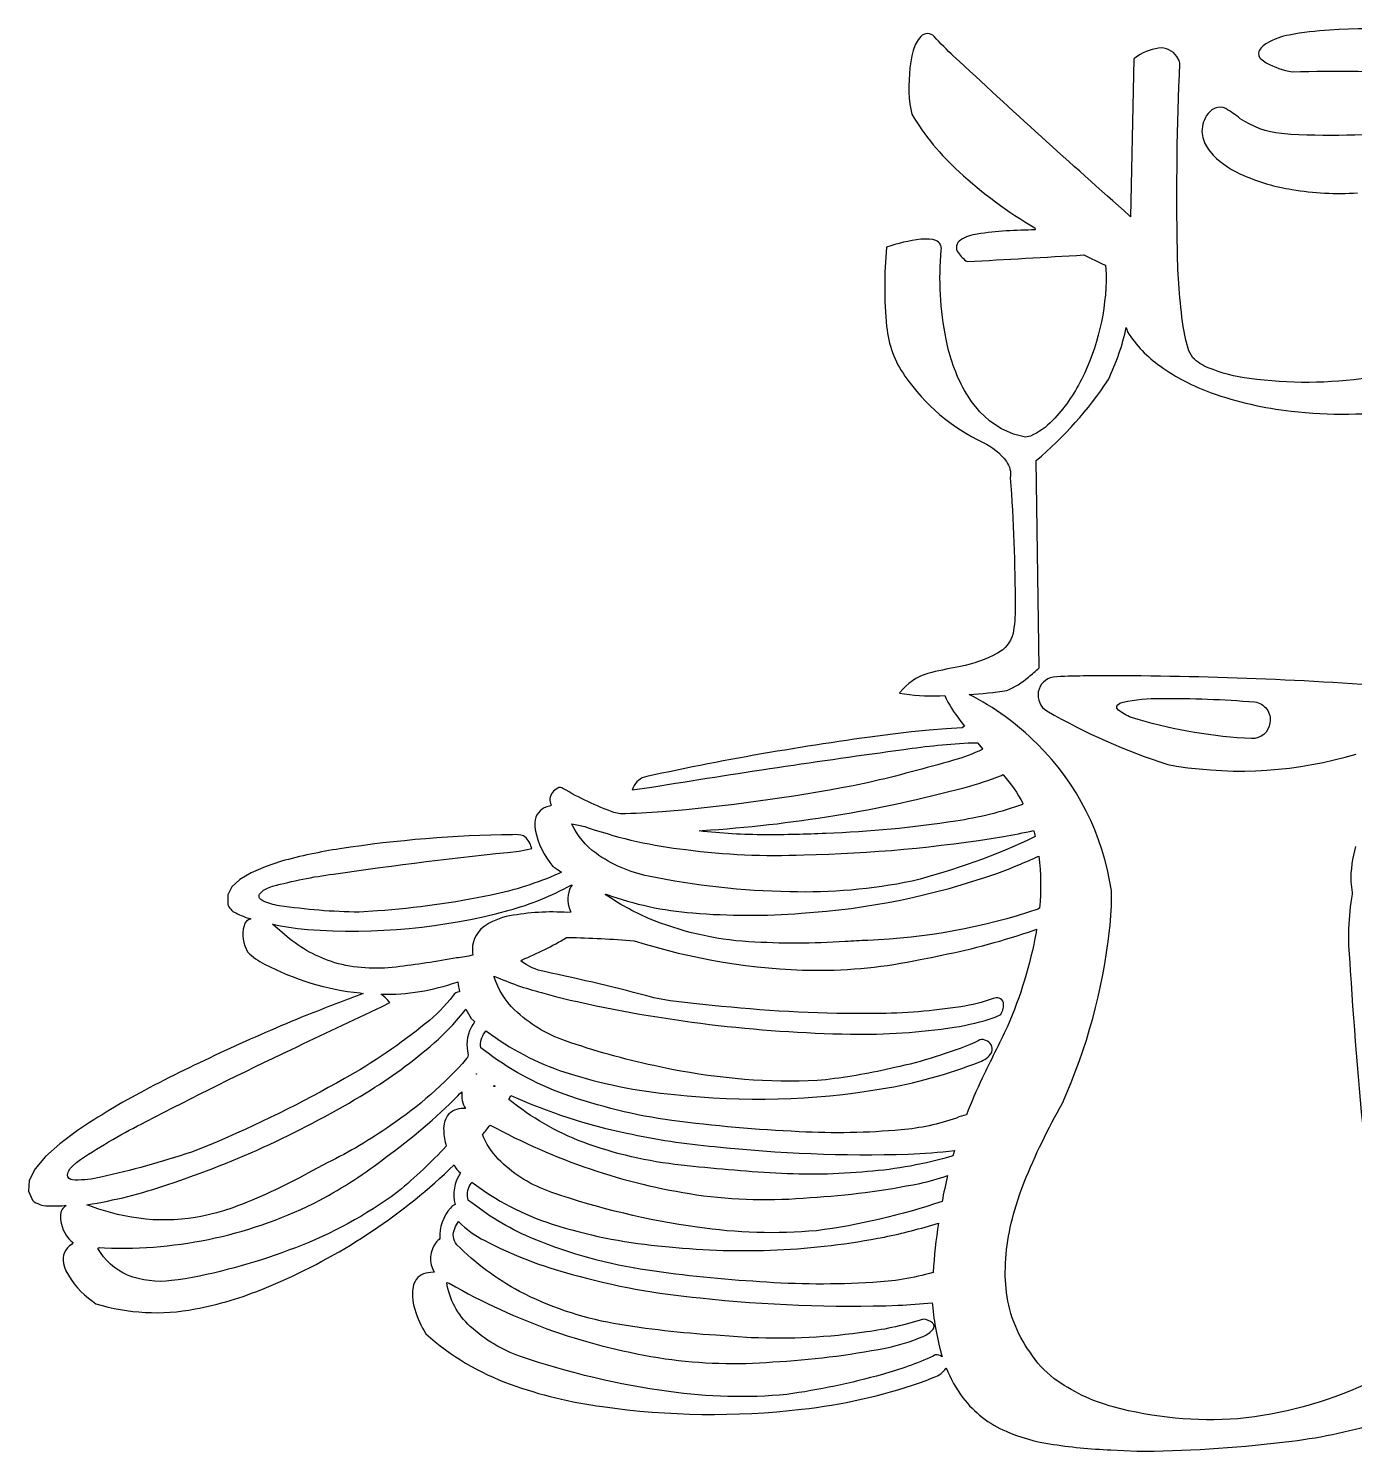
# Model space of a CAD drawing. Extents: x 0.7 to 36.7, y 0.2 to 19.1.
# Drawn here: x 0.7 to 14.09, y 0.93 to 15.29 of the extents above; entities that cross this region are included whole.
import ezdxf

# ---------------------------------------------------------------- set-up
doc = ezdxf.new("R2010")
doc.units = 0
doc.linetypes.add('0', pattern=[0])
doc.layers.add('1', color=7, linetype='0')

msp = doc.modelspace()

# ---------------------------------------------------------------- linework, layer by layer
at = {"layer": '1'}
for points in [[(14.228844, 11.764465, -0.069933), (13.026306, 11.756973, -0.06198), (12.608353, 11.866318, -0.091467), (12.453873, 11.967072), (12.415283, 12.03801), (12.382973, 12.144714), (12.356445, 12.282562, -0.029332), (12.298561, 13.05278, -0.016323), (12.324425, 14.941696), (12.317474, 14.967178), (12.293556, 15.007202, 0.280685), (12.109169, 15.092728, 0.12644), (11.867607, 14.990479), (11.86042, 14.985046), (11.859856, 14.980042), (11.826744, 13.3909), (11.816124, 13.400009, -0.006138), (10.038734, 15.012253, -0.026044), (9.843628, 15.209091, 0.440409), (9.706177, 15.208496, 0.12511), (9.630684, 15.067917), (9.616592, 15.01413, 0.070872), (9.595558, 14.52565), (9.616646, 14.426483, 0.075435), (10.095444, 13.842117, 0.050101), (10.858589, 13.277237), (10.863602, 13.25737, 0.033821), (10.277626, 13.215897, 0.105034), (10.107681, 13.154922, 0.44805), (10.085106, 13.028107, 0.094906), (10.175255, 12.937668, 0.000153), (11.353989, 13.005066, 0.008831), (11.573479, 12.90062), (11.579491, 12.809555, -0.117584), (11.329216, 11.746155, -0.075623), (11.037971, 11.333832, -0.105702), (10.813873, 11.177155), (10.765915, 11.16478), (10.64315, 11.196304), (10.515404, 11.254608), (10.402847, 11.330185), (10.304558, 11.420776), (10.219627, 11.52417), (10.14711, 11.638092, -0.075596), (9.962753, 12.154251, -0.072217), (9.913658, 13.055618, 0.375721), (9.8591, 13.15007), (9.82766, 13.1595), (9.791283, 13.164444), (9.751038, 13.165451), (9.708015, 13.163116, 0.053327), (9.36087, 13.082703, 0.047431), (9.362617, 12.281586, 0.133274), (9.547707, 11.782043, 0.134), (10.336098, 11.112869, -0.128327), (10.572014, 10.919235, -0.200194), (10.611458, 10.7565, -0.017383), (10.659836, 9.448883, -0.049398), (10.637932, 9.175308, -0.196271), (10.483002, 8.984451, -0.081228), (10.107239, 8.852615, 0.002542), (9.8181, 8.792038), (9.77787, 8.77951, 0.153706), (9.496361, 8.589127), (9.491852, 8.582443, 0.051035), (9.899406, 8.555832), (9.948601, 8.556717, 0.061714), (10.102776, 8.310272), (10.125435, 8.2798), (10.148361, 8.249542), (10.125664, 8.231247), (9.965111, 8.221832), (9.793617, 8.20787), (9.613274, 8.189941), (9.426147, 8.168549, 0.022151), (6.939354, 7.739594, 0.260957), (6.802994, 7.628845), (6.79187, 7.607498), (6.991653, 7.633499, -0.006811), (9.534622, 8.013672, -0.024044), (10.228546, 8.081284), (10.279442, 8.079681), (10.283524, 8.076324), (10.329445, 8.0186), (10.32827, 8.013809, -0.050636), (10.039055, 7.905594, -0.012945), (9.181038, 7.679581), (9.024689, 7.64711, -0.025947), (7.097282, 7.383301, -0.013693), (6.673843, 7.363373), (6.608398, 7.378204, -0.048309), (6.094063, 7.620056, 0.3505), (6.04055, 7.621536, 0.234984), (5.959999, 7.516235, 0.150993), (5.975929, 7.454575), (5.972824, 7.444641), (5.93029, 7.433853, 0.320631), (5.811371, 7.277496), (5.810532, 7.240646), (5.814049, 7.201981, 0.128808), (5.992714, 6.832077, 0.004189), (6.080551, 6.77626), (6.05246, 6.761124, -0.053579), (5.367828, 6.54451, -0.035033), (4.221603, 6.384003), (4.036102, 6.371002, -0.033399), (3.228539, 6.436737, -0.073828), (3.062195, 6.485641), (3.04184, 6.499435, -0.472801), (3.036247, 6.561005, -0.131174), (3.110344, 6.613815), (3.162109, 6.63266, -0.033163), (3.776329, 6.756241, -0.010837), (5.650429, 6.987244), (5.781174, 7.013077), (5.769913, 7.039474, 0.170102), (5.696785, 7.140442, 0.110271), (5.582703, 7.153015, 0.034887), (3.841728, 7.01152, 0.028603), (3.250282, 6.884766), (3.085159, 6.830612), (2.943802, 6.769943), (2.830879, 6.702438), (2.751038, 6.627747), (2.708946, 6.545532), (2.709259, 6.45546, 0.232693), (2.789063, 6.363525, 0.05625), (2.942696, 6.303909, 0.317826), (2.873253, 6.234116, 0.204733), (2.909752, 5.970123, 0.084909), (3.081093, 5.848175, 0.096626), (4.045395, 5.556107), (4.077278, 5.550659, 0.004091), (3.506844, 5.331345, 0.02393), (1.86673, 4.572144, 0.027193), (1.191216, 4.166672), (1.013275, 4.03334), (0.868881, 3.903748), (0.763939, 3.779602), (0.704422, 3.662628), (0.696259, 3.554504), (0.738495, 3.465103), (0.745445, 3.456573), (0.753845, 3.448715, 0.151931), (0.911697, 3.40686, 0.023622), (1.077133, 3.411057, 0.279324), (1.019913, 3.305328, 0.211918), (1.128784, 3.050034), (1.147591, 3.036652), (1.132271, 3.018143, 0.328889), (1.05101, 2.826797), (1.060623, 2.789474), (1.07534, 2.751526, 0.121843), (1.343773, 2.443573), (1.378288, 2.419724, 0.122737), (2.379379, 2.366562, 0.053053), (3.077423, 2.574509), (3.2416, 2.644333, 0.088814), (4.994499, 3.819901, 0.136253), (5.060555, 3.739487, 0.22262), (5.005005, 3.421036, 0.185598), (4.9599, 3.385178, 0.209301), (4.852089, 3.077591), (4.844688, 3.066025), (4.830185, 3.055862), (4.816864, 3.043564, 0.313947), (4.793213, 2.736511), (4.756493, 2.733215, 0.27319), (4.599846, 2.644989), (4.586235, 2.61264, 0.139347), (4.597137, 2.364624, 0.074132), (4.708618, 2.115097, 0.094718), (5.561668, 1.606979, 0.053569), (6.492958, 1.380936, 0.064005), (8.503784, 1.353729, 0.054103), (9.695145, 1.621201), (9.762383, 1.645935), (9.815765, 1.66687), (9.842979, 1.678116, 0.159349), (9.960884, 1.765884), (9.963722, 1.771332, 0.061596), (10.133347, 1.469299, 0.128708), (10.568008, 1.131607, 0.061903), (11.006554, 1.00531, 0.030108), (11.627686, 0.944733), (11.888931, 0.930603, 0.029065), (11.969879, 0.931458, 0.028244), (13.453629, 1.03241, 0.044048), (14.381645, 1.233093, 0.080744)], [(15.365829, 15.227951, 0.043334), (13.835701, 15.273865, 0.030666), (13.428726, 15.224655, 0.0885), (13.203651, 15.141754, 0.160599), (13.119759, 15.056625, 0.294502), (13.14254, 14.984085), (13.166519, 14.962982), (13.19606, 14.943512, 0.072701), (13.458946, 14.85202, -0.026039), (14.78788, 14.830887, -0.037701)], [(14.735458, 14.257446, -0.038707), (13.443771, 14.22139), (13.349464, 14.22995, -0.12552), (12.933113, 14.380234, 0.038154), (12.78698, 14.4823, 0.232868), (12.679588, 14.485352), (12.647018, 14.468658), (12.607948, 14.432663, 0.161166), (12.546997, 14.251129), (12.555168, 14.189941), (12.576935, 14.129318), (12.611908, 14.069748), (12.659676, 14.011719, 0.09715), (12.97097, 13.805573, 0.061665), (13.455727, 13.665527, 0.058488), (14.117012, 13.630814, 0.064695)], [(14.200378, 1.608292, -0.084094), (12.909256, 1.258499, -0.084451), (11.651527, 1.378021, -0.091937), (11.051559, 1.665405, -0.084602), (10.811287, 1.929291, -0.134339), (10.567886, 2.576553), (10.560341, 2.69371, -0.080781), (10.670372, 3.409271), (10.709038, 3.527771), (10.751923, 3.645218, -0.033214), (11.137688, 4.444473, 0.077635), (11.613472, 6.188446, 0.035261), (11.632545, 6.584244), (11.631691, 6.591049, 0.164125), (10.881042, 8.069778, 0.080854), (10.196419, 8.568634, 0.022448), (10.575203, 8.609146, 0.085128), (10.793915, 8.744308, 0.023337), (10.902267, 8.83783), (10.873276, 10.931046, 0.074404), (11.601418, 11.747696, 0.059996), (11.782242, 12.273605, 0.01015), (11.793503, 12.228317, 0.095329), (12.126587, 11.881989, 0.069816), (12.639664, 11.613846, 0.058594), (13.4487, 11.428635, 0.066568), (14.606544, 11.444702, 0.069906)], [(14.450317, 8.648544, 0.020822), (11.35083, 8.755554, 0.012379), (11.042564, 8.744324, 0.690412), (10.981583, 8.402298, 0.054398), (12.20163, 7.862381), (12.289284, 7.846313, 0.113005), (14.103394, 7.967484, -0.601355)], [(14.097733, 7.034439, 0.071254), (14.048744, 6.678726, 0.014694), (14.063347, 6.570908), (14.063026, 6.554459, 0.066808), (14.039627, 5.859497), (14.044022, 5.778137, 0.008955), (14.201134, 3.88269, 0.245645)]]:
    msp.add_lwpolyline(points, format="xyb", dxfattribs=at)
for points in [[(11.833557, 8.336823, -0.072788), (11.70266, 8.410965), (11.687576, 8.431137), (11.685516, 8.449173), (11.695709, 8.465164), (11.71743, 8.479187), (11.749878, 8.491287, -0.057124), (12.127983, 8.528458, -0.022513), (13.078209, 8.493073, -0.428704), (13.233398, 8.282806, -0.404873), (13.045815, 8.123962), (12.975296, 8.126617, -0.058309)], [(8.138565, 7.152023, -0.026457), (7.469322, 7.190796), (7.501312, 7.195602, 0.049812), (10.15448, 7.630981, 0.032652), (10.521996, 7.751602), (10.536278, 7.759369), (10.542824, 7.753433, -0.061418), (10.737228, 7.470154), (10.734924, 7.457916, -0.047527), (10.061546, 7.290482, -0.030051), (8.748222, 7.166458, -0.013233)], [(6.315567, 7.237091), (6.35981, 7.220367, 0.053315), (7.333984, 7.002548, 0.041842), (8.524948, 6.949722, 0.035251), (10.541824, 7.134171, 0.009878), (10.84668, 7.194778, -0.009828), (10.863167, 7.133713, -0.049472), (9.619576, 6.684799, -0.058401), (8.385513, 6.577057, -0.046353), (6.957367, 6.734436, -0.105172), (6.427704, 6.96553, -0.123186), (6.183182, 7.25882), (6.184006, 7.263748, 0.014268)], [(8.944473, 6.074509, -0.032126), (7.969917, 6.072815, -0.083477), (6.959091, 6.308853, -0.047505), (6.52079, 6.550934), (6.530815, 6.552353, 0.068209), (7.405846, 6.363602, 0.040792), (8.502457, 6.361099, 0.069412), (10.473747, 6.762665, 0.022187), (10.900047, 6.937988, -0.056668), (10.906006, 6.413147), (10.889709, 6.400909, -0.071998), (9.171516, 6.087097, -0.001547)], [(6.161621, 6.602448, 0.219394), (6.17466, 6.370621), (6.142723, 6.368576, 0.061524), (5.554558, 6.333801, 0.11109), (5.288414, 6.219299, 0.261856), (5.180931, 5.962936), (5.182816, 5.937149, -0.024065), (5.019661, 5.908844, -0.013592), (4.408371, 5.817429, -0.09864), (3.788567, 5.861252, -0.098881), (3.306252, 6.124832), (3.234802, 6.185059), (3.162369, 6.251755), (3.240608, 6.234863), (3.325523, 6.220123), (3.416626, 6.207565), (3.513428, 6.19722, 0.085206), (5.55146, 6.39119, 0.059241), (6.175186, 6.643661), (6.187599, 6.647736, 0.070099)], [(10.168457, 4.324677, 0.079028), (10.068344, 4.293869, -0.064052), (9.510384, 4.174728, -0.036678), (8.480507, 4.155823, -0.021732), (7.194054, 4.26886, -0.05201), (6.107758, 4.534363, -0.081612), (5.2929, 4.983017), (5.263489, 5.003769, -0.187515), (5.304291, 5.157532), (5.314262, 5.172546), (5.322769, 5.171158, 0.085066), (6.113518, 4.756577, 0.056045), (7.218948, 4.530807, 0.069483), (9.308304, 4.587585, 0.05386), (10.30294, 4.861435, 0.164071), (10.42041, 4.950073), (10.425392, 4.961014, 0.393215), (10.363052, 5.077042), (10.353813, 5.080963, 0.31729), (10.287964, 5.072693), (10.272308, 5.06456), (10.253593, 5.055511, -0.045963), (9.443069, 4.802917, -0.027812), (8.747978, 4.679779), (8.660469, 4.672577), (8.571144, 4.66745), (8.480186, 4.664322, -0.057869), (7.012085, 4.823059, -0.030982), (6.118988, 5.072723, -0.107216), (5.605957, 5.384232, -0.123753), (5.400452, 5.716736), (5.399895, 5.725937, 0.042056), (5.877373, 5.559448), (6.017494, 5.521774), (6.167305, 5.48468, 0.051946), (8.998512, 5.140396, 0.04249), (10.044678, 5.209366, 0.039481), (10.457413, 5.310455), (10.514297, 5.340225, 0.173319), (10.541687, 5.460297, 0.443153), (10.439171, 5.498749, -0.049697), (10.112061, 5.417221, -0.037549), (9.250725, 5.348312, -0.02764), (7.694366, 5.420761), (7.442947, 5.446167), (7.177834, 5.476044), (7.010902, 5.507721, 0.013098), (5.906517, 5.772141, -0.128572), (5.670166, 5.880615), (5.680466, 5.891129, 0.043392), (6.129326, 6.11528), (6.145813, 6.116806, -0.014615), (6.812386, 6.083435, 0.073533), (8.630219, 5.784637, 0.054656), (9.701706, 5.893707), (9.81057, 5.915207), (9.919258, 5.937576, 0.035949), (10.85154, 6.190887), (10.875381, 6.199753), (10.872536, 6.167862, -0.055748), (10.58287, 5.216675, -0.000695), (10.327362, 4.69696, 0.018208)], [(3.351646, 4.986267, -0.002015), (4.26722, 5.419449), (4.347092, 5.460495, 0.04198), (4.259041, 5.541504), (4.260544, 5.543289, 0.090319), (5.024902, 5.666229), (5.033691, 5.666656, 0.031949), (5.049751, 5.567459, 0.294211), (4.985687, 5.529114, -0.057618), (4.706848, 5.248001, -0.044052), (3.888443, 4.691879, -0.02935), (2.538338, 4.026962), (2.342232, 3.949463, -0.02449), (1.426071, 3.696106, -0.062624), (1.167, 3.667343), (1.142334, 3.670578, -0.393868), (1.090256, 3.718262, -0.175862), (1.147949, 3.815247), (1.180183, 3.843246), (1.222404, 3.875183, -0.029703), (1.884003, 4.258102, -0.00894)], [(5.166733, 5.207092, 0.190813), (5.138107, 4.932144, 0.08256), (5.129471, 4.903549), (5.121086, 4.893127, -0.064075), (4.35305, 4.21846, -0.038157), (3.714485, 3.841171), (3.517433, 3.736771, -0.038039), (2.760056, 3.38829), (2.665291, 3.357498, -0.147604), (1.526497, 3.339981), (1.408592, 3.375458), (1.287369, 3.418427, 0.043732), (2.103172, 3.621658, 0.056627), (4.105415, 4.547775, 0.041658), (4.79216, 5.051025, 0.04304), (5.11467, 5.391876, 0.032566), (5.167099, 5.298035), (5.202087, 5.268585), (5.201843, 5.265427, 0.035156)], [(1.39769, 2.978424), (1.412041, 2.98616), (1.464951, 2.982681, 0.128809), (3.638481, 3.464096, 0.041839), (4.306747, 3.899094, 0.039951), (5.031738, 4.517532), (5.049904, 4.536591), (5.067902, 4.555801), (5.073669, 4.557465, 0.186573), (5.111206, 4.388443, 0.213078), (4.942421, 4.336304, 0.202483), (4.889511, 4.16478, 0.063502), (4.91552, 4.010788, -0.033028), (4.430954, 3.55365), (4.359322, 3.499359, -0.066672), (3.323372, 2.958862, -0.049678), (2.209152, 2.659592), (2.14238, 2.652145, -0.123514), (1.696869, 2.707306, -0.15755)], [(10.030754, 3.912033, -0.053382), (9.168938, 3.752579, -0.037088), (8.244499, 3.736115, -0.012663), (7.288246, 3.818008, -0.060682), (6.298943, 4.048431, -0.081594), (5.548203, 4.482025, 0.029386), (5.568253, 4.521072, 0.055332), (6.738579, 4.141449, 0.032532), (7.624702, 4.00592, 0.03432), (9.581284, 3.929642, 0.023279), (10.046913, 3.967346)], [(5.359909, 4.222977, 0.088111), (7.440819, 3.519501, 0.057497), (8.590385, 3.490982, 0.036422), (9.698517, 3.634354, 0.025868), (9.978294, 3.713104, 0.012542), (9.921982, 3.452209, -0.049468), (8.653656, 3.156662, -0.059922), (7.450409, 3.192184, -0.048619), (5.981499, 3.542709), (5.930763, 3.562302, -0.110845), (5.440689, 3.879562, -0.092791), (5.280327, 4.126984, 0.007521)], [(5.1735, 3.437607), (5.154358, 3.451889), (5.137894, 3.463715, -0.230813), (5.157379, 3.618637), (5.165474, 3.633286), (5.174294, 3.647507, 0.087447), (5.986496, 3.223206, 0.054084), (7.052757, 3.005203), (7.165848, 2.993988, 0.074203), (9.340462, 3.092728, 0.026438), (9.884895, 3.233398, 0.020109), (9.831192, 2.734177, -0.056431), (9.222351, 2.633698, -0.033282), (8.082138, 2.641159, -0.021408), (6.948593, 2.756577, -0.060153), (5.80426, 3.070297, -0.067201)], [(9.853722, 1.905151), (9.844803, 1.898956), (9.832382, 1.891632, -0.04472), (9.319084, 1.706406, -0.034749), (8.35498, 1.503922, -0.060246), (7.163048, 1.533661, -0.049597), (5.664665, 1.888351, -0.104873), (5.158173, 2.190659, -0.170151), (4.919724, 2.634964), (4.944748, 2.626343, 0.093838), (7.126595, 1.864548, 0.05617), (8.213356, 1.83226, 0.035567), (9.349052, 1.972198, 0.05549), (9.729973, 2.089676, 0.125454), (9.832726, 2.164154, 0.427931), (9.823959, 2.226959, 0.114672), (9.736229, 2.264664, -0.046139), (9.162514, 2.135178, -0.046648), (7.995544, 2.07663), (7.636932, 2.10199, -0.028356), (6.605629, 2.220566, -0.075959), (5.656654, 2.542801, -0.073341), (5.022499, 3.01506, -0.295507), (5.002052, 3.180161, -0.057636), (5.039284, 3.249374, 0.081957), (5.30394, 3.056549, 0.055052), (6.187805, 2.715088, 0.046386), (7.479172, 2.478119, 0.035193), (9.478035, 2.403259, 0.015972), (9.821144, 2.42897), (9.82682, 2.407928, 0.052952), (9.924057, 1.882965, 0.16913)]]:
    msp.add_lwpolyline(points, format="xyb", close=True, dxfattribs=at)
for centre, radius in [((5.218995, 4.737522), 0.002562), ((5.401146, 4.615807), 0.005193)]:
    msp.add_circle(centre, radius, dxfattribs=at)

doc.saveas('drawing.dxf')
